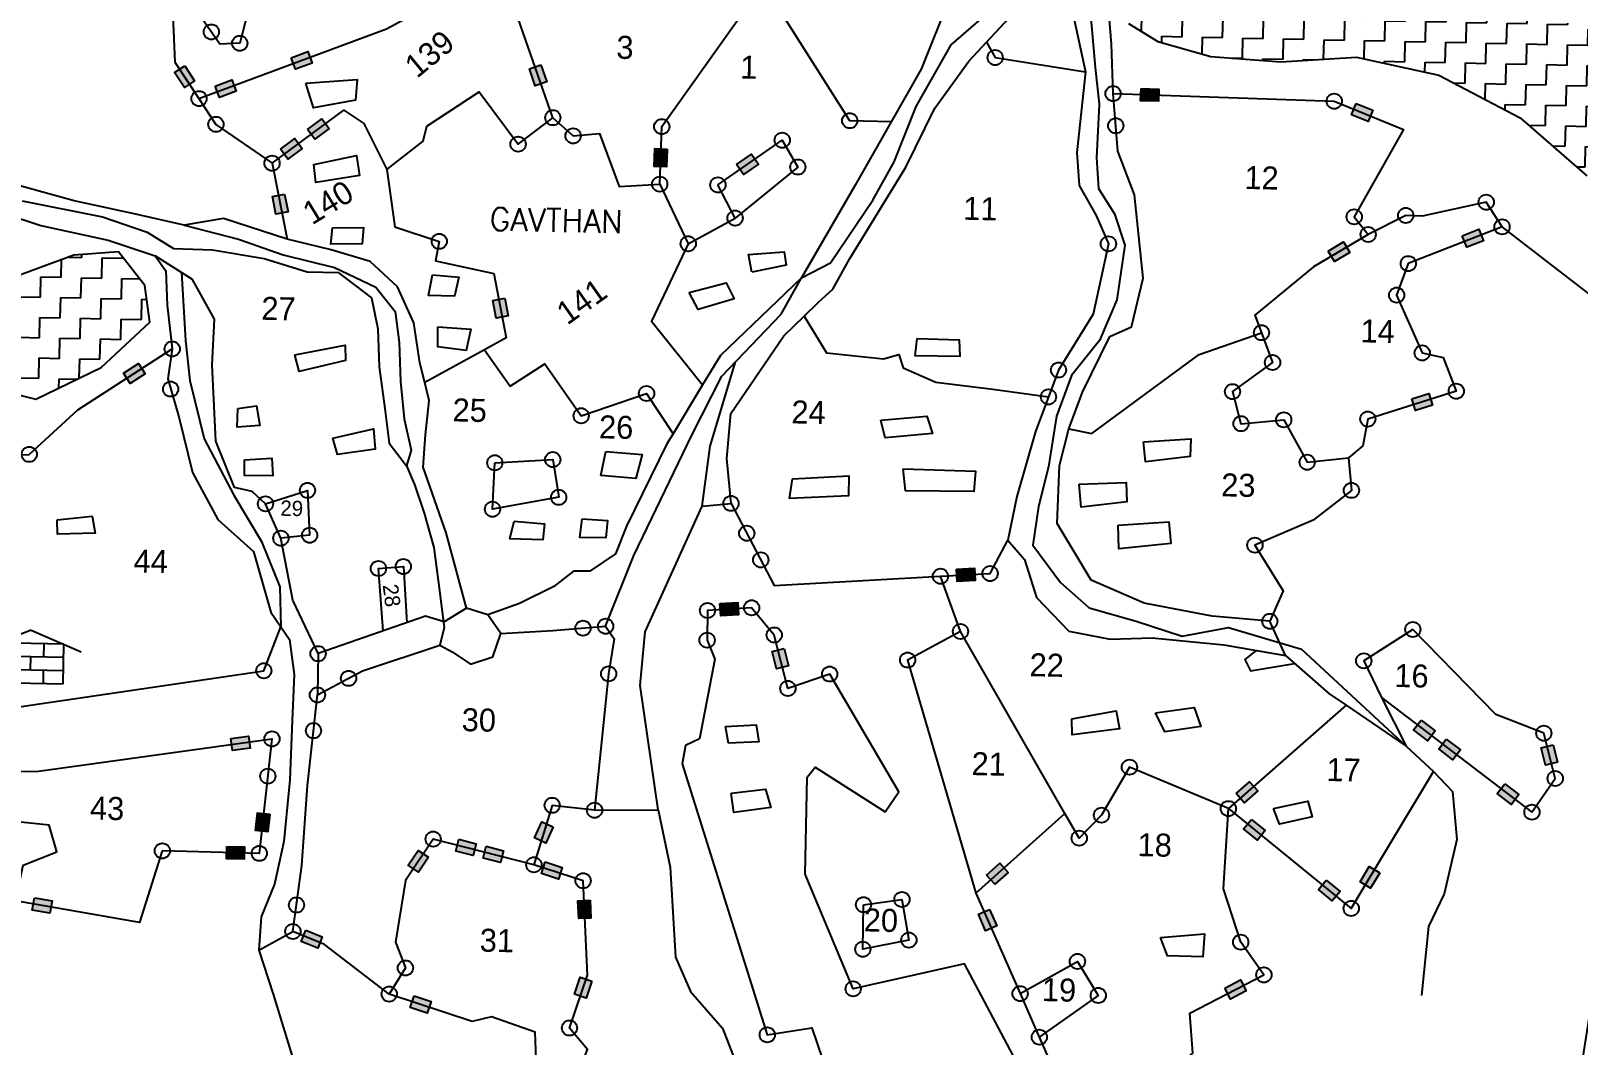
# Model space of a CAD drawing. Header units: metres. Extents: x 314237 to 316634, y 1882553 to 1885939.
# Drawn here: x 315851.6 to 316345.9, y 1884099.8 to 1884423.8 of the extents above; entities that cross this region are included whole.
import ezdxf

# ---------------------------------------------------------------- set-up
doc = ezdxf.new("R2010")
doc.units = ezdxf.units.M
doc.header["$MEASUREMENT"] = 0
for name, color, linetype in [('LINE_WATER', 4, 'Continuous'), ('OFF', 1, 'Continuous'), ('OTHERS', 1, 'Continuous'), ('POLY_HATCH', 12, 'Continuous'), ('POLY_PARCEL', 6, 'Continuous'), ('POLY_WATER', 4, 'Continuous'), ('SYM_BUILDING', 1, 'Continuous'), ('SYM_STONE', 1, 'Continuous'), ('TEXT_MAPIN', 7, 'Continuous'), ('TEXT_PARCEL', 7, 'Continuous')]:
    doc.layers.add(name, color=color, linetype=linetype)
doc.styles.get("Standard").update_dxf_attribs({"font": 'simplex.shx'})
doc.styles.add('TEXT_MAP', font='KRDEV050.TTF')
pattern_1 = [(358.80801, (313974.7904, 1882491.1196), (6.61565, 6.345956), [6.482206, -6.482206]), (88.80801, (313981.271, 1882490.985), (-6.345956, 6.61565), [6.482206, -6.482206])]

# ---------------------------------------------------------------- blocks, each defined once
blk = doc.blocks.new('BUILDING')
for p, q in [((2.25, 2.7), (-2.25, 2.7)), ((-2.25, 2.7), (-2.25, 0)), ((-0.9, 2.7), (-0.9, 1.8)), ((0.9, 1.8), (0.9, 2.7)), ((2.25, 0), (2.25, 2.7)), ((2.25, 1.8), (-2.25, 1.8)), ((0, 0.9), (0, 1.8)), ((-2.25, 0.9), (2.25, 0.9)), ((-2.25, 0), (2.25, 0)), ((-0.9, 0.9), (-0.9, 0)), ((0.9, 0), (0.9, 0.9))]:
    blk.add_line(p, q)
for points in [[(0, 3.61), (-3.45, 2.21)], [(0, 3.61), (3.45, 2.21)]]:
    blk.add_lwpolyline(points)
blk = doc.blocks.new('STONE')
blk.add_circle((0, 0), 0.851)
blk = doc.blocks.new('STONESQUAREFILLED')
blk.add_hatch(color=256).paths.add_polyline_path([(0.7, -0.48), (0.7, 0.48), (-0.7, 0.48), (-0.7, -0.48)])
blk.add_lwpolyline([(-0.7, 0.48), (0.7, 0.48), (0.7, -0.48), (-0.7, -0.48)], close=True)

msp = doc.modelspace()

# ---------------------------------------------------------------- hatches: boundary and pattern name
at = {"layer": 'POLY_HATCH'}
h = msp.add_hatch(dxfattribs=at)
h.set_pattern_fill('ZIGZAG', color=256, scale=2.04164, angle=-1.192, style=0)
h.set_pattern_definition(pattern_1)
h.paths.add_polyline_path([(316272.52, 1884434.57), (316251.06, 1884437.16), (316234.64, 1884440.73), (316217.24, 1884440.19), (316202.54, 1884431.73), (316202.25, 1884426.19), (316211.63, 1884420.44), (316228.56, 1884415.62), (316250.93, 1884413.9), (316275.16, 1884415.36), (316301.4, 1884409.63), (316327.47, 1884396.02), (316348.78, 1884377.5), (316367.54, 1884357.6), (316385.99, 1884339.5), (316394.3, 1884316.59), (316406.42, 1884273.3), (316402.09, 1884251.46), (316394.75, 1884212.27), (316387.67, 1884187.51), (316392.19, 1884172.2), (316402.21, 1884162.5), (316422.45, 1884161.9), (316447.35, 1884160.85), (316471.79, 1884155.15), (316494.62, 1884157.72), (316516.85, 1884166.38), (316541.01, 1884181.81), (316550.98, 1884204.33), (316570.02, 1884240.16), (316567.83, 1884238.7), (316555.58, 1884226.97), (316547.97, 1884214.78), (316535.43, 1884206.62), (316518.62, 1884199.99), (316496.84, 1884195.62), (316473.27, 1884191.63), (316436.72, 1884193.43), (316434.3, 1884205.87), (316437.36, 1884223.52), (316441.57, 1884244.73), (316443.73, 1884271.36), (316440.18, 1884298.81), (316433.41, 1884326.34), (316422.39, 1884357.17), (316396.12, 1884378.3), (316376.37, 1884402.88), (316350.1, 1884424.01), (316322.85, 1884432.27), (316291.5, 1884433.82)])
h = msp.add_hatch(dxfattribs=at)
h.set_pattern_fill('ZIGZAG', color=256, scale=2.04164, angle=-1.192, style=0)
h.set_pattern_definition(pattern_1)
h.paths.add_polyline_path([(315549.89, 1884355.04), (315537.12, 1884353.28), (315530.91, 1884347.96), (315531.75, 1884341.85), (315540.74, 1884336.86), (315550.04, 1884326.51), (315560, 1884316.58), (315575.78, 1884308.46), (315593.58, 1884304.99), (315611.61, 1884312.84), (315629.17, 1884318.56), (315644.43, 1884326.9), (315647.36, 1884338.91), (315658.59, 1884349.25), (315674.03, 1884355.88), (315691.63, 1884363.52), (315709.71, 1884363.25), (315738.22, 1884352.61), (315752.46, 1884334.91), (315762.92, 1884328.39), (315786.4, 1884335.03), (315810.45, 1884324.3), (315830.2, 1884311.82), (315853.09, 1884306.11), (315873.95, 1884316.25), (315889.55, 1884330.77), (315887.98, 1884342.45), (315879.53, 1884353.2), (315865.28, 1884352.11), (315832.83, 1884340.13), (315815.28, 1884350.69), (315795.8, 1884355.48), (315773.46, 1884356.69), (315753.64, 1884365.97), (315734.31, 1884378.23), (315709.67, 1884381.84), (315683.9, 1884382.91), (315660, 1884370.48), (315636.83, 1884352.27), (315622.99, 1884340.49), (315601.9, 1884339.96), (315575.71, 1884345.99), (315562.62, 1884355.1)])

# ---------------------------------------------------------------- linework, layer by layer
at = {"layer": 'LINE_WATER'}
for points in [[(316097.8, 1884344.9), (316107.02, 1884349.72), (316120.54, 1884369.67), (316127.44, 1884381.93), (316134.45, 1884399.63), (316145.58, 1884419.29), (316164.83, 1884436.05), (316186.76, 1884450.73), (316202.2, 1884464.85), (316210.25, 1884483.55), (316223.83, 1884506.22), (316243.63, 1884530.09)], [(316186.76, 1884450.73), (316189.95, 1884431.5), (316191.59, 1884412.09), (316192.88, 1884400.34), (316192.01, 1884383.19), (316192.66, 1884373.49), (316197.77, 1884365.39), (316201.14, 1884355.29), (316198.56, 1884337.84), (316193.01, 1884324.87), (316184.1, 1884313.67), (316179.23, 1884300.68), (316176.68, 1884284.58), (316173.52, 1884271.9), (316171.73, 1884259.53), (316180.51, 1884247.62), (316189.7, 1884239.44), (316204.77, 1884235.22), (316219.4, 1884230.39)], [(315848.73, 1884369.47), (315874.39, 1884364.35), (315888.72, 1884359.46), (315897.06, 1884354.27), (315909.56, 1884353.9), (315926.07, 1884351.11), (315939.78, 1884346.87), (315949.71, 1884346.56), (315960.34, 1884338.54), (315962.38, 1884328.58), (315962.88, 1884316.5), (315964.63, 1884303.12), (315966.01, 1884292.1), (315971.52, 1884284.84), (315974.07, 1884278.91), (315977.2, 1884269.77), (315980.28, 1884258.72), (315982.04, 1884245.76), (315983.6, 1884233.24), (315982.18, 1884227.52)], [(315900.57, 1884361.73), (315917.84, 1884357.25), (315932.14, 1884352.3), (315948.6, 1884348.17), (315961.72, 1884341.96), (315967.93, 1884334.18), (315969.23, 1884324.22), (315969.62, 1884311.84), (315970.87, 1884299.87), (315973.03, 1884289.88), (315971.52, 1884284.84)], [(315943.32, 1884224.85), (315935.22, 1884241.89), (315931.44, 1884261.72), (315926.5, 1884272.72), (315922.23, 1884276.67), (315916.58, 1884277.97), (315910.69, 1884292.71), (315909.48, 1884317.1), (315910.18, 1884331.71), (315903.19, 1884344.36), (315891.22, 1884351.9)], [(315899.63, 1884346.6), (315900.94, 1884324.92), (315902.38, 1884312.11), (315906.88, 1884293.45), (315916.4, 1884275.47), (315925.19, 1884260.67), (315931.09, 1884246.19), (315931.39, 1884233.41)], [(316035.2, 1884233.6), (316044.25, 1884256.25), (316062.76, 1884294.62), (316072.34, 1884313.46), (316091.31, 1884333.29), (316097.8, 1884344.9)], [(316066, 1884272.02), (316068.6, 1884291.13), (316076.74, 1884318.05)], [(315990.79, 1884239.41), (315983.62, 1884235.01), (315977.67, 1884236.84), (315943.32, 1884224.85), (315943.11, 1884211.66)], [(316001.74, 1884231.28), (315997.51, 1884237.23)], [(316219.4, 1884230.39), (316234.22, 1884233.24), (316257.56, 1884226.26), (316290.95, 1884195.29)], [(316290.95, 1884195.29), (316299.76, 1884187.18), (316305.85, 1884180.84), (316307.18, 1884165.46), (316303.16, 1884148.18), (316298.18, 1884137.68), (316295.89, 1884115.6)], [(316051.95, 1884174.93), (316055.81, 1884156.64), (316057.51, 1884127.94), (316062.3, 1884116.95), (316072.54, 1884105.18), (316084.14, 1884075.3), (316093.56, 1884055.92), (316112.97, 1884044.18), (316130.33, 1884018.54), (316164.93, 1884002.34), (316178.19, 1883994.55), (316200.63, 1883960.51), (316212.37, 1883952.97), (316233.11, 1883921.59)], [(315924.34, 1884130.13), (315929.01, 1884116.1), (315938.95, 1884083.4), (315929.89, 1884058.47), (315927.56, 1884035.48), (315933.13, 1884003.57), (315934.31, 1883982.35), (315931.55, 1883966.39), (315915.52, 1883928.01)]]:
    msp.add_lwpolyline(points, dxfattribs=at)
at = {"layer": 'OFF'}
for points in [[(316066, 1884272.02), (316075.26, 1884272.86)], [(316252.4, 1884224.22), (316247.43, 1884235.19)], [(316031.66, 1884174.84), (316051.95, 1884174.93)], [(315924.34, 1884130.13), (315935.27, 1884136.09)]]:
    msp.add_lwpolyline(points, dxfattribs=at)
at = {"layer": 'OTHERS'}
for points in [[(315939.45, 1884407.11), (315955.76, 1884408.25), (315955.22, 1884401.66), (315941.85, 1884399.25)], [(315941.94, 1884381.14), (315955.59, 1884383.94), (315956.53, 1884377.61), (315942.56, 1884375.41)], [(315947.95, 1884360.87), (315957.78, 1884360.95), (315957.43, 1884355.78), (315947.35, 1884355.63)], [(316081.9, 1884346.67), (316080.86, 1884352.31), (316092.29, 1884353.23), (316092.85, 1884348.96)], [(315979.86, 1884345.84), (315988.26, 1884345.11), (315986.94, 1884339.04), (315978.6, 1884339.28)], [(316061.9, 1884340.23), (316073.67, 1884343.3), (316076.3, 1884338.2), (316064.75, 1884334.76)], [(315981.62, 1884329.27), (315992.13, 1884328.49), (315990.66, 1884321.72), (315981.62, 1884322.82)], [(316134.7, 1884325.57), (316148.2, 1884325.15), (316148.37, 1884319.8), (316134.09, 1884320.03)], [(315935.93, 1884320.26), (315952, 1884323.43), (315952.04, 1884318.52), (315937.29, 1884314.97)], [(315917.68, 1884303.19), (315923.59, 1884304.05), (315924.72, 1884297.72), (315917.48, 1884297.24)], [(316123.09, 1884299.39), (316137.85, 1884300.67), (316139.61, 1884295.15), (316124.49, 1884293.81)], [(315948.01, 1884293.66), (315961.06, 1884296.72), (315961.54, 1884290.17), (315949.57, 1884288.5)], [(316207.11, 1884292.5), (316222.18, 1884293.45), (316221.93, 1884287.84), (316207.75, 1884286.1)], [(315919.85, 1884286.78), (315928.57, 1884287.3), (315928.87, 1884281.68), (315919.82, 1884281.8)], [(316035.25, 1884289.38), (316046.83, 1884288.45), (316044.83, 1884280.81), (316033.66, 1884281.79)], [(316094.89, 1884280.69), (316112.96, 1884281.61), (316112.83, 1884275.27), (316093.96, 1884274.44)], [(316130.32, 1884283.92), (316153.42, 1884283.15), (316152.85, 1884276.67), (316130.97, 1884276.91)], [(316186.49, 1884279.03), (316201.56, 1884279.56), (316201.71, 1884273.37), (316187.11, 1884271.64)], [(315859.89, 1884267.56), (315871.13, 1884268.74), (315872.08, 1884263.39), (315860.07, 1884263.02)], [(316005.96, 1884267.22), (316015.7, 1884266.33), (316015.13, 1884261.18), (316004.63, 1884261.57)], [(316027.74, 1884267.97), (316035.76, 1884267.34), (316035.3, 1884261.85), (316026.98, 1884261.96)], [(316199, 1884265.86), (316215.2, 1884266.92), (316215.76, 1884260.03), (316199.19, 1884258.34)], [(316184.15, 1884204.08), (316198.34, 1884206.59), (316199.35, 1884200.85), (316184.32, 1884198.87)], [(316210.89, 1884205.94), (316223.27, 1884207.7), (316225.39, 1884201.6), (316213.85, 1884199.88)], [(316073.54, 1884201.58), (316083.26, 1884202.16), (316084.15, 1884196.68), (316074.49, 1884196.27)], [(316075.27, 1884180.3), (316086.23, 1884181.52), (316088, 1884175.69), (316076.2, 1884174.1)], [(316248.63, 1884175.37), (316259.56, 1884177.78), (316260.99, 1884172.7), (316250.56, 1884170.34)], [(316212.55, 1884134.21), (316226.61, 1884135.3), (316226.06, 1884128.01), (316214.7, 1884128.34)]]:
    msp.add_lwpolyline(points, close=True, dxfattribs=at)
msp.add_lwpolyline([(316243.02, 1884225.88), (316239.48, 1884223.02), (316241.27, 1884219.37), (316255.33, 1884221.68)], dxfattribs=at)
at = {"layer": 'POLY_HATCH'}
for points in [[(316202.25, 1884426.19), (316211.63, 1884420.44), (316228.56, 1884415.62), (316250.93, 1884413.9), (316275.16, 1884415.36), (316301.4, 1884409.63), (316327.47, 1884396.02), (316348.78, 1884377.5)], [(315830.2, 1884311.82), (315853.09, 1884306.11), (315873.95, 1884316.25), (315889.55, 1884330.77), (315887.98, 1884342.45), (315879.53, 1884353.2), (315865.28, 1884352.11), (315848.57, 1884345.94)]]:
    msp.add_lwpolyline(points, dxfattribs=at)
at = {"layer": 'POLY_PARCEL'}
for points in [[(315905.26, 1884402.15), (315965.19, 1884424.46), (315983.55, 1884434.44), (316003.21, 1884439.47)], [(316018.32, 1884396.07), (316003.21, 1884439.47)], [(316052.48, 1884374.82), (316053.14, 1884393.21), (316085.52, 1884438.84)], [(316126.47, 1884394.78), (316113.21, 1884395.1), (316085.52, 1884438.84)], [(315893.6, 1884435.24), (315896.91, 1884428.61), (315897.57, 1884413.81), (315905.26, 1884402.15)], [(315914.42, 1884436.63), (315920.88, 1884429.75), (315918.28, 1884419.83), (315911.95, 1884419.54), (315904.03, 1884430.8), (315914.42, 1884436.63)], [(316156.91, 1884420.16), (316159.68, 1884415.27), (316188.56, 1884410.74)], [(315965.3, 1884379.56), (315976.86, 1884388.61), (315978.07, 1884393.4), (315994.78, 1884404.33), (316007.22, 1884387.61), (316018.32, 1884396.07)], [(316197.35, 1884403.75), (316268.02, 1884401.32), (316290.15, 1884392.29), (316274.42, 1884364.4), (316278.85, 1884358.76)], [(315905.26, 1884402.15), (315910.67, 1884393.94), (315928.6, 1884381.52)], [(315928.6, 1884381.52), (315951.53, 1884398.48), (315957.88, 1884394.18), (315965.3, 1884379.56)], [(316018.32, 1884396.07), (316024.79, 1884390.25), (316033.19, 1884391.05), (316039.54, 1884374.04), (316052.48, 1884374.82)], [(316071.08, 1884374.59), (316091.63, 1884388.87), (316096.61, 1884380.31), (316076.57, 1884364)], [(315928.6, 1884381.52), (315933.46, 1884357.25)], [(315965.3, 1884379.56), (315967.81, 1884361.2), (315982.04, 1884356.56), (315980.78, 1884350.32), (315999.52, 1884346.24), (316003.44, 1884325.75), (315996.44, 1884321.91)], [(316052.48, 1884374.82), (316061.6, 1884355.8)], [(316076.57, 1884364), (316071.08, 1884374.59)], [(316321.64, 1884361.21), (316316.58, 1884369.06), (316296.08, 1884364.59), (316290.87, 1884364.85), (316278.85, 1884358.76)], [(316061.6, 1884355.8), (316076.57, 1884364)], [(316321.64, 1884361.21), (316291.68, 1884349.44), (316287.96, 1884339.39), (316296.15, 1884320.92), (316302.82, 1884319.41), (316307.02, 1884308.68), (316278.74, 1884299.79), (316277.2, 1884291.19), (316272.62, 1884287.43)], [(316339.18, 1884043.04), (316357.45, 1884158.79), (316379.57, 1884203.18), (316371.11, 1884323.13), (316321.64, 1884361.21)], [(316061.6, 1884355.8), (316049.85, 1884331.1), (316066.19, 1884310.68)], [(316278.85, 1884358.76), (316261.42, 1884348.41), (316242.67, 1884333), (316244.77, 1884327.38)], [(316098.63, 1884332.7), (316105.79, 1884320.97), (316123.96, 1884319.04), (316128.89, 1884320.41), (316130.28, 1884316.11), (316140.7, 1884311.62), (316158.94, 1884309.3), (316176.71, 1884306.88)], [(316183.18, 1884296.69), (316190.53, 1884295.19), (316224.87, 1884320.41), (316244.77, 1884327.38)], [(316244.77, 1884327.38), (316248.31, 1884317.87), (316235.5, 1884308.56), (316238.22, 1884298.32), (316251.87, 1884299.55), (316259.36, 1884285.99), (316272.62, 1884287.43)], [(315837.82, 1884288.18), (315851.01, 1884288.52), (315866.57, 1884302.7), (315896.72, 1884322.18)], [(315996.44, 1884321.91), (315977.4, 1884311.46)], [(315996.44, 1884321.91), (316004.73, 1884310.3), (316015.82, 1884317.46), (316027.38, 1884300.84), (316048.29, 1884307.95), (316056.73, 1884295.07)], [(316272.62, 1884287.43), (316273.51, 1884277.02), (316261.3, 1884267.5), (316242.66, 1884259.52), (316251.74, 1884244.92), (316247.43, 1884235.19)], [(315926.5, 1884272.72), (315939.93, 1884277.01), (315940.62, 1884262.68), (315931.44, 1884261.72)], [(316075.26, 1884272.86), (316089.07, 1884246.63), (316142.17, 1884249.57)], [(316142.17, 1884249.57), (316158.05, 1884250.44), (316163.69, 1884261.06)], [(315964.16, 1884232.13), (315962.58, 1884252.05), (315970.56, 1884252.67), (315971.62, 1884234.73)], [(316148.6, 1884231.94), (316142.17, 1884249.57)], [(316179.86, 1884073.66), (316170.86, 1884086.27), (316149.87, 1884125.78), (316114.29, 1884117.78), (316098.98, 1884154.38), (316099.63, 1884185.39), (316102.18, 1884188.61), (316124.49, 1884174.33), (316128.91, 1884180.7), (316106.79, 1884218.34), (316093.45, 1884213.75), (316089.08, 1884230.81), (316081.86, 1884239.52), (316067.75, 1884238.65), (316067.62, 1884229.16), (316070.04, 1884223.09), (316065.15, 1884197.66), (316060.68, 1884195.51), (316059.61, 1884189.66), (316086.86, 1884103.09), (316101.07, 1884105.33), (316113.06, 1884070.34), (316123.89, 1884070.92), (316140.35, 1884041.5)], [(315833.19, 1884205.71), (315925.97, 1884219.4), (315931.39, 1884233.41)], [(316148.6, 1884231.94), (316131.7, 1884222.81), (316153.45, 1884148.38)], [(316148.62, 1884231.88), (316148.6, 1884231.94)], [(316181.97, 1884173.83), (316148.62, 1884231.88)], [(316331.2, 1884174.21), (316338.63, 1884184.97), (316334.98, 1884199.43), (316319.64, 1884205.44), (316293.12, 1884232.57), (316277.44, 1884222.57), (316283.09, 1884210.8)], [(316283.09, 1884210.8), (316331.2, 1884174.21)], [(316271.79, 1884208.4), (316234.19, 1884175.35)], [(316234.19, 1884175.35), (316202.56, 1884188.59), (316193.66, 1884173.25), (316186.53, 1884165.9), (316181.97, 1884173.83)], [(316234.19, 1884175.35), (316273.46, 1884143.47), (316299.76, 1884187.18)], [(316031.66, 1884174.84), (316018.12, 1884176.4), (316012.27, 1884157.41)], [(316153.45, 1884148.38), (316181.97, 1884173.83)], [(316201.64, 1884079.92), (316222.78, 1884097.28), (316221.84, 1884110.02), (316245.55, 1884122.24), (316238.13, 1884132.7), (316232.58, 1884149.68), (316234.19, 1884175.35)], [(316012.27, 1884157.41), (315980.08, 1884165.61), (315971.22, 1884152.36), (315968.03, 1884132.74), (315971.22, 1884124.45), (315966.06, 1884116.11)], [(316019.42, 1884072.71), (316029.41, 1884098.4), (316023.66, 1884105.27), (316029.39, 1884122.12), (316027.99, 1884152.33), (316012.27, 1884157.41)], [(316153.45, 1884148.38), (316167.64, 1884116.25)], [(315966.06, 1884116.11), (315945.39, 1884131.94), (315935.27, 1884136.09)], [(316167.64, 1884116.25), (316185.96, 1884126.54), (316192.62, 1884115.68), (316173.78, 1884102.35)], [(316019.42, 1884072.71), (316013.6, 1884078.04), (316012.64, 1884103.89), (315998.75, 1884108.89), (315992.51, 1884107.37), (315966.06, 1884116.11)], [(316167.64, 1884116.25), (316173.78, 1884102.35)], [(316173.78, 1884102.35), (316184.05, 1884079.08), (316201.64, 1884079.92)]]:
    msp.add_lwpolyline(points, dxfattribs=at)
for points in [[(315999.79, 1884285.83), (316018.3, 1884286.84), (316020.2, 1884274.79), (315999.04, 1884270.99)], [(315893.54, 1884161.83), (315886.23, 1884138.99), (315846.65, 1884145.88), (315849.04, 1884157.33), (315859.88, 1884161.52), (315857.4, 1884170.04), (315820.91, 1884173.95), (315818.45, 1884171.1), (315799.08, 1884164.43), (315787.82, 1884164.79), (315785.34, 1884173.05), (315795.11, 1884186.62), (315853.96, 1884187.29), (315928.58, 1884197.61), (315924.53, 1884161.06)], [(316117.6, 1884144.66), (316129.89, 1884146.33), (316132.1, 1884133.36), (316117.37, 1884130.44)]]:
    msp.add_lwpolyline(points, close=True, dxfattribs=at)
at = {"layer": 'POLY_WATER'}
for points in [[(316197.35, 1884403.75), (316196.83, 1884419.52), (316195.14, 1884440.86), (316194.81, 1884450.98), (316204.78, 1884463.45), (316215.93, 1884481.43), (316228.41, 1884501.73), (316236.56, 1884503.74), (316289.42, 1884494.16), (316362.53, 1884479.78), (316427.03, 1884447.84), (316443.4, 1884430.01), (316454.15, 1884383.11), (316525.8, 1884311.16), (316589.01, 1884248.01), (316614.87, 1884208.87)], [(315933.46, 1884357.25), (315913.08, 1884363.83), (315900.57, 1884361.73), (315884.58, 1884365.4), (315865.35, 1884369.46), (315844.19, 1884375.36), (315826.4, 1884386.06), (315810.28, 1884398.69), (315801.1, 1884416.05), (315792.27, 1884434.06), (315787.03, 1884452.8), (315780.8, 1884470.76)], [(316156.91, 1884420.16), (316164.19, 1884428), (316181.38, 1884438.25), (316184.47, 1884429.36), (316188.56, 1884410.74)], [(316145.05, 1884434.28), (316135.99, 1884411.54), (316126.47, 1884394.78)], [(316098.63, 1884332.7), (316103.21, 1884337.17), (316107.77, 1884341.33), (316113.23, 1884351.04), (316131.12, 1884380.21), (316140.35, 1884399.15), (316151.29, 1884414.09), (316156.91, 1884420.16)], [(316188.56, 1884410.74), (316185.73, 1884384.92), (316186.51, 1884374.4), (316191.97, 1884364.86), (316195.85, 1884355.76), (316191.01, 1884333.26), (316179.92, 1884315.45), (316176.71, 1884306.88)], [(316183.18, 1884296.69), (316187.58, 1884308.42), (316196.27, 1884326.13), (316203.27, 1884329.29), (316207.01, 1884344.76), (316204.15, 1884371.44), (316198.89, 1884385.4), (316197.35, 1884403.75)], [(316126.47, 1884394.78), (316114.96, 1884374.54), (316097.8, 1884344.9), (316071.9, 1884320.09), (316066.19, 1884310.68)], [(315793.09, 1884385.38), (315807.06, 1884376.97), (315829.23, 1884367.25), (315843.15, 1884365.46), (315854.73, 1884361.65), (315876.21, 1884356.94), (315891.22, 1884351.9), (315894.7, 1884347.11), (315895.05, 1884336.16), (315896.72, 1884322.18)], [(315977.4, 1884311.46), (315975.87, 1884317.76), (315973.94, 1884330.58), (315968.71, 1884342), (315959.99, 1884350.08), (315947.44, 1884353.84), (315933.46, 1884357.25)], [(316075.26, 1884272.86), (316073.97, 1884287.21), (316075.16, 1884301.56), (316092.16, 1884326.39), (316098.63, 1884332.7)], [(315896.72, 1884322.18), (315895.25, 1884312.65), (315898.8, 1884300.48), (315903.17, 1884282.76), (315911.28, 1884267.73), (315922.72, 1884257.47), (315928.2, 1884238.12), (315931.39, 1884233.41)], [(316056.73, 1884295.07), (316054.78, 1884291.85), (316041.89, 1884265.61), (316038.32, 1884256.73), (316030.17, 1884251.2), (316024.93, 1884251.19), (316018.66, 1884246.32), (316007.72, 1884240.86), (315997.51, 1884237.23), (315990.79, 1884239.41), (315984.28, 1884263.47), (315976.89, 1884284.46), (315977.67, 1884294.78), (315978.8, 1884305.74), (315977.4, 1884311.46)], [(316066.19, 1884310.68), (316056.73, 1884295.07)], [(316176.71, 1884306.88), (316172.56, 1884295.77), (316166.56, 1884275.08), (316163.69, 1884261.06)], [(316247.43, 1884235.19), (316228.98, 1884236.82), (316207.28, 1884240.93), (316190.33, 1884248.34), (316179.46, 1884266.47), (316180.23, 1884284.94), (316183.18, 1884296.69)], [(316051.95, 1884174.93), (316046.2, 1884214.7), (316047.81, 1884231.81), (316066, 1884272.02)], [(316163.69, 1884261.06), (316169.02, 1884254.9), (316172.85, 1884242.82), (316183.25, 1884232), (316196.4, 1884229.45), (316209.86, 1884229.89), (316232.71, 1884227.7), (316252.4, 1884224.22)], [(315931.39, 1884233.41), (315934.14, 1884229.35), (315935.63, 1884218.15), (315934.98, 1884203.53), (315934.24, 1884184.53), (315932.33, 1884164.87), (315929.39, 1884151.23), (315925.14, 1884140.83), (315924.34, 1884130.13)], [(315935.27, 1884136.09), (315938.15, 1884157.22), (315939.95, 1884182.77), (315943.11, 1884211.66), (315957.53, 1884219.35), (315982.18, 1884227.52), (315986.2, 1884225.47), (315992.03, 1884221.53), (315999.15, 1884223.81), (316001.74, 1884231.28), (316018.35, 1884232.21), (316035.2, 1884233.6), (316037.9, 1884229.61), (316036.16, 1884218.41), (316031.66, 1884174.84)], [(316252.4, 1884224.22), (316266.34, 1884212.13), (316271.79, 1884208.4)], [(316283.09, 1884210.8), (316290.95, 1884195.29)], [(316271.79, 1884208.4), (316290.95, 1884195.29)]]:
    msp.add_lwpolyline(points, dxfattribs=at)

# ---------------------------------------------------------------- block references
at = {"layer": 'SYM_BUILDING', "xscale": 4.66665483051927, "yscale": 4.66665483051927, "zscale": 4.66665483051927, "rotation": 358.8080119236983}
msp.add_blockref('BUILDING', (315851.33, 1884215.47), dxfattribs=at)
at = {"layer": 'SYM_STONE'}
for name, p, xscale, yscale, zscale, rotation in [('STONE', (315909.2, 1884423.45), 2.858295587596969, 2.858295587596969, 2.858295587596969, 358.8080119236983), ('STONE', (315918.28, 1884419.83), 2.858295587596969, 2.858295587596969, 2.858295587596969, 358.8080119236983), ('STONESQUAREFILLED', (315938.05, 1884414.36), 4.083279410852812, 4.083279410852812, 4.083279410852812, 20.4217157830618), ('STONE', (316159.68, 1884415.27), 2.858295587596969, 2.858295587596969, 2.858295587596969, 358.8080119236983), ('STONESQUAREFILLED', (315900.64, 1884409.16), 4.083279410852813, 4.083279410852813, 4.083279410852813, 303.4002190843608), ('STONESQUAREFILLED', (316013.62, 1884409.59), 4.083279410852812, 4.083279410852812, 4.083279410852812, 289.1918020700126), ('STONE', (315905.26, 1884402.15), 2.858295587596969, 2.858295587596969, 2.858295587596969, 358.8080119236983), ('STONESQUAREFILLED', (315913.81, 1884405.33), 4.083279410852812, 4.083279410852812, 4.083279410852812, 20.42171578306104), ('STONE', (316197.35, 1884403.75), 2.858295587596969, 2.858295587596969, 2.858295587596969, 358.8080119236983), ('STONESQUAREFILLED', (316209.08, 1884403.35), 4.083279410852812, 4.083279410852812, 4.083279410852812, 358.0317083059762), ('STONE', (316268.02, 1884401.32), 2.858295587596969, 2.858295587596969, 2.858295587596969, 358.8080119236983), ('STONE', (316018.32, 1884396.07), 2.858295587596969, 2.858295587596969, 2.858295587596969, 358.8080119236983), ('STONESQUAREFILLED', (316276.91, 1884397.7), 4.083279410852812, 4.083279410852812, 4.083279410852812, 337.8018963541), ('STONE', (315910.67, 1884393.94), 2.858295587596969, 2.858295587596969, 2.858295587596969, 358.8080119236983), ('STONESQUAREFILLED', (315943.36, 1884392.44), 4.083279410852813, 4.083279410852813, 4.083279410852813, 36.49157946244672), ('STONE', (316053.14, 1884393.21), 2.858295587596969, 2.858295587596969, 2.858295587596969, 358.8080119236983), ('STONE', (316113.21, 1884395.1), 2.858295587596969, 2.858295587596969, 2.858295587596969, 358.8080119236983), ('STONE', (316198.21, 1884393.51), 2.858295587596969, 2.858295587596969, 2.858295587596969, 358.8080119236983), ('STONESQUAREFILLED', (315934.79, 1884386.1), 4.083279410852813, 4.083279410852813, 4.083279410852813, 36.49157946244691), ('STONE', (316007.22, 1884387.61), 2.858295587596969, 2.858295587596969, 2.858295587596969, 358.8080119236983), ('STONE', (316024.79, 1884390.25), 2.858295587596969, 2.858295587596969, 2.858295587596969, 358.8080119236983), ('STONE', (316091.63, 1884388.87), 2.858295587596969, 2.858295587596969, 2.858295587596969, 358.8080119236983), ('STONE', (315928.6, 1884381.52), 2.858295587596969, 2.858295587596969, 2.858295587596969, 358.8080119236983), ('STONESQUAREFILLED', (316052.78, 1884383.27), 4.083279410852813, 4.083279410852813, 4.083279410852813, 267.9385603016973), ('STONESQUAREFILLED', (316080.53, 1884381.16), 4.083279410852812, 4.083279410852812, 4.083279410852812, 34.79079148835009), ('STONE', (316096.61, 1884380.31), 2.858295587596969, 2.858295587596969, 2.858295587596969, 358.8080119236983), ('STONE', (316052.48, 1884374.82), 2.858295587596969, 2.858295587596969, 2.858295587596969, 358.8080119236983), ('STONE', (316071.08, 1884374.59), 2.858295587596969, 2.858295587596969, 2.858295587596969, 358.8080119236983), ('STONESQUAREFILLED', (315931.22, 1884368.45), 4.083279410852812, 4.083279410852812, 4.083279410852812, 281.3282673299188), ('STONE', (316316.58, 1884369.06), 2.858295587596969, 2.858295587596969, 2.858295587596969, 358.8080119236983), ('STONE', (316076.57, 1884364), 2.858295587596969, 2.858295587596969, 2.858295587596969, 358.8080119236983), ('STONE', (316274.42, 1884364.4), 2.858295587596969, 2.858295587596969, 2.858295587596969, 358.8080119236983), ('STONE', (316290.87, 1884364.85), 2.858295587596969, 2.858295587596969, 2.858295587596969, 358.8080119236983), ('STONE', (315982.04, 1884356.56), 2.858295587596969, 2.858295587596969, 2.858295587596969, 358.8080119236983), ('STONE', (316278.85, 1884358.76), 2.858295587596969, 2.858295587596969, 2.858295587596969, 358.8080119236983), ('STONESQUAREFILLED', (316312.29, 1884357.54), 4.083279410852812, 4.083279410852812, 4.083279410852812, 21.44671540190043), ('STONE', (316321.64, 1884361.21), 2.858295587596969, 2.858295587596969, 2.858295587596969, 358.8080119236983), ('STONE', (316061.6, 1884355.8), 2.858295587596969, 2.858295587596969, 2.858295587596969, 358.8080119236983), ('STONE', (316195.85, 1884355.76), 2.858295587596969, 2.858295587596969, 2.858295587596969, 358.8080119236983), ('STONESQUAREFILLED', (316269.55, 1884353.24), 4.083279410852813, 4.083279410852813, 4.083279410852813, 30.70685875281159), ('STONE', (316291.68, 1884349.44), 2.858295587596969, 2.858295587596969, 2.858295587596969, 358.8080119236983), ('STONE', (316287.96, 1884339.39), 2.858295587596969, 2.858295587596969, 2.858295587596969, 358.8080119236983), ('STONESQUAREFILLED', (316001.63, 1884335.24), 4.083279410852813, 4.083279410852813, 4.083279410852813, 280.8293825644548), ('STONE', (316244.77, 1884327.38), 2.858295587596969, 2.858295587596969, 2.858295587596969, 358.8080119236983), ('STONE', (315896.72, 1884322.18), 2.858295587596969, 2.858295587596969, 2.858295587596969, 358.8080119236983), ('STONE', (316248.31, 1884317.87), 2.858295587596969, 2.858295587596969, 2.858295587596969, 358.8080119236983), ('STONE', (316296.15, 1884320.92), 2.858295587596969, 2.858295587596969, 2.858295587596969, 358.8080119236983), ('STONESQUAREFILLED', (315884.62, 1884314.36), 4.083279410852813, 4.083279410852813, 4.083279410852813, 32.87180523709707), ('STONE', (316179.92, 1884315.45), 2.858295587596969, 2.858295587596969, 2.858295587596969, 358.8080119236983), ('STONE', (315896.2, 1884309.38), 2.858295587596969, 2.858295587596969, 2.858295587596969, 358.8080119236983), ('STONE', (316048.29, 1884307.95), 2.858295587596969, 2.858295587596969, 2.858295587596969, 358.8080119236983), ('STONE', (316235.5, 1884308.56), 2.858295587596969, 2.858295587596969, 2.858295587596969, 358.8080119236983), ('STONE', (316307.02, 1884308.68), 2.858295587596969, 2.858295587596969, 2.858295587596969, 358.8080119236983), ('STONE', (316176.71, 1884306.88), 2.858295587596969, 2.858295587596969, 2.858295587596969, 358.8080119236983), ('STONESQUAREFILLED', (316296.15, 1884305.26), 4.083279410852813, 4.083279410852813, 4.083279410852813, 17.45294680228267), ('STONE', (316027.38, 1884300.84), 2.858295587596969, 2.858295587596969, 2.858295587596969, 358.8080119236983), ('STONE', (316238.22, 1884298.32), 2.858295587596969, 2.858295587596969, 2.858295587596969, 358.8080119236983), ('STONE', (316251.87, 1884299.55), 2.858295587596969, 2.858295587596969, 2.858295587596969, 358.8080119236983), ('STONE', (316278.74, 1884299.79), 2.858295587596969, 2.858295587596969, 2.858295587596969, 358.8080119236983), ('STONE', (315851.01, 1884288.52), 2.858295587596969, 2.858295587596969, 2.858295587596969, 358.8080119236983), ('STONE', (315999.79, 1884285.83), 2.858295587596969, 2.858295587596969, 2.858295587596969, 358.8080119236983), ('STONE', (316018.3, 1884286.84), 2.858295587596969, 2.858295587596969, 2.858295587596969, 358.8080119236983), ('STONE', (316259.36, 1884285.99), 2.858295587596969, 2.858295587596969, 2.858295587596969, 358.8080119236983), ('STONE', (315926.5, 1884272.72), 2.858295587596969, 2.858295587596969, 2.858295587596969, 358.8080119236983), ('STONE', (315939.93, 1884277.01), 2.858295587596969, 2.858295587596969, 2.858295587596969, 358.8080119236983), ('STONE', (316020.2, 1884274.79), 2.858295587596969, 2.858295587596969, 2.858295587596969, 358.8080119236983), ('STONE', (316075.26, 1884272.86), 2.858295587596969, 2.858295587596969, 2.858295587596969, 358.8080119236983), ('STONE', (316273.51, 1884277.02), 2.858295587596969, 2.858295587596969, 2.858295587596969, 358.8080119236983), ('STONE', (315999.04, 1884270.99), 2.858295587596969, 2.858295587596969, 2.858295587596969, 358.8080119236983), ('STONE', (315940.62, 1884262.68), 2.858295587596969, 2.858295587596969, 2.858295587596969, 358.8080119236983), ('STONE', (316080.29, 1884263.31), 2.858295587596969, 2.858295587596969, 2.858295587596969, 358.8080119236983), ('STONE', (315931.44, 1884261.72), 2.858295587596969, 2.858295587596969, 2.858295587596969, 358.8080119236983), ('STONE', (316242.66, 1884259.52), 2.858295587596969, 2.858295587596969, 2.858295587596969, 358.8080119236983), ('STONE', (315970.56, 1884252.67), 2.858295587596969, 2.858295587596969, 2.858295587596969, 358.8080119236983), ('STONE', (316084.76, 1884254.81), 2.858295587596969, 2.858295587596969, 2.858295587596969, 358.8080119236983), ('STONE', (315962.58, 1884252.05), 2.858295587596969, 2.858295587596969, 2.858295587596969, 358.8080119236983), ('STONE', (316142.17, 1884249.57), 2.858295587596969, 2.858295587596969, 2.858295587596969, 358.8080119236983), ('STONESQUAREFILLED', (316150.27, 1884250.01), 4.083279410852812, 4.083279410852812, 4.083279410852812, 3.168104797543209), ('STONE', (316158.05, 1884250.44), 2.858295587596969, 2.858295587596969, 2.858295587596969, 358.8080119236983), ('STONE', (316067.75, 1884238.65), 2.858295587596969, 2.858295587596969, 2.858295587596969, 358.8080119236983), ('STONESQUAREFILLED', (316074.71, 1884239.08), 4.083279410852812, 4.083279410852812, 4.083279410852812, 3.515093733394886), ('STONE', (316081.86, 1884239.52), 2.858295587596969, 2.858295587596969, 2.858295587596969, 358.8080119236983), ('STONE', (316027.96, 1884233), 2.858295587596969, 2.858295587596969, 2.858295587596969, 358.8080119236983), ('STONE', (316035.2, 1884233.6), 2.858295587596969, 2.858295587596969, 2.858295587596969, 358.8080119236983), ('STONE', (316247.43, 1884235.19), 2.858295587596969, 2.858295587596969, 2.858295587596969, 358.8080119236983), ('STONE', (316067.62, 1884229.16), 2.858295587596969, 2.858295587596969, 2.858295587596969, 358.8080119236983), ('STONE', (316089.08, 1884230.81), 2.858295587596969, 2.858295587596969, 2.858295587596969, 358.8080119236983), ('STONE', (316148.6, 1884231.94), 2.858295587596969, 2.858295587596969, 2.858295587596969, 358.8080119236983), ('STONE', (316293.12, 1884232.57), 2.858295587596969, 2.858295587596969, 2.858295587596969, 358.8080119236983), ('STONE', (315943.32, 1884224.85), 2.858295587596969, 2.858295587596969, 2.858295587596969, 358.8080119236983), ('STONESQUAREFILLED', (316091.01, 1884223.29), 4.083279410852812, 4.083279410852812, 4.083279410852812, 284.3407968336109), ('STONE', (315925.97, 1884219.4), 2.858295587596969, 2.858295587596969, 2.858295587596969, 358.8080119236983), ('STONE', (316036.16, 1884218.41), 2.858295587596969, 2.858295587596969, 2.858295587596969, 358.8080119236983), ('STONE', (316106.79, 1884218.34), 2.858295587596969, 2.858295587596969, 2.858295587596969, 358.8080119236983), ('STONE', (316131.7, 1884222.81), 2.858295587596969, 2.858295587596969, 2.858295587596969, 358.8080119236983), ('STONE', (316277.44, 1884222.57), 2.858295587596969, 2.858295587596969, 2.858295587596969, 358.8080119236983), ('STONE', (315953.05, 1884216.96), 2.858295587596969, 2.858295587596969, 2.858295587596969, 358.8080119236983), ('STONE', (316093.45, 1884213.75), 2.858295587596969, 2.858295587596969, 2.858295587596969, 358.8080119236983), ('STONE', (315943.11, 1884211.66), 2.858295587596969, 2.858295587596969, 2.858295587596969, 358.8080119236983), ('STONE', (315941.86, 1884200.25), 2.858295587596969, 2.858295587596969, 2.858295587596969, 358.8080119236983), ('STONESQUAREFILLED', (316296.84, 1884200.34), 4.083279410852813, 4.083279410852813, 4.083279410852813, 322.739572367764), ('STONE', (316334.98, 1884199.43), 2.858295587596969, 2.858295587596969, 2.858295587596969, 358.8080119236983), ('STONESQUAREFILLED', (315918.48, 1884196.21), 4.083279410852813, 4.083279410852813, 4.083279410852813, 7.876081718526975), ('STONE', (315928.58, 1884197.61), 2.858295587596969, 2.858295587596969, 2.858295587596969, 358.8080119236983), ('STONESQUAREFILLED', (316304.85, 1884194.25), 4.083279410852813, 4.083279410852813, 4.083279410852813, 322.739572367763), ('STONE', (316202.56, 1884188.59), 2.858295587596969, 2.858295587596969, 2.858295587596969, 358.8080119236983), ('STONESQUAREFILLED', (316336.74, 1884192.43), 4.083279410852813, 4.083279410852813, 4.083279410852813, 284.1652145308997), ('STONE', (315927.26, 1884185.72), 2.858295587596969, 2.858295587596969, 2.858295587596969, 358.8080119236983), ('STONE', (316338.63, 1884184.97), 2.858295587596969, 2.858295587596969, 2.858295587596969, 358.8080119236983), ('STONESQUAREFILLED', (316240.13, 1884180.57), 4.083279410852812, 4.083279410852812, 4.083279410852812, 41.31161324713351), ('STONESQUAREFILLED', (316323.59, 1884179.99), 4.083279410852813, 4.083279410852813, 4.083279410852813, 322.739572367764), ('STONE', (316018.12, 1884176.4), 2.858295587596969, 2.858295587596969, 2.858295587596969, 358.8080119236983), ('STONE', (316031.66, 1884174.84), 2.858295587596969, 2.858295587596969, 2.858295587596969, 358.8080119236983), ('STONE', (316234.19, 1884175.35), 2.858295587596969, 2.858295587596969, 2.858295587596969, 358.8080119236983), ('STONE', (316331.2, 1884174.21), 2.858295587596969, 2.858295587596969, 2.858295587596969, 358.8080119236983), ('STONESQUAREFILLED', (315925.62, 1884170.95), 4.083279410852813, 4.083279410852813, 4.083279410852813, 263.6765258823303), ('STONESQUAREFILLED', (316015.46, 1884167.76), 4.083279410852812, 4.083279410852812, 4.083279410852812, 245.5126459334037), ('STONE', (316193.66, 1884173.25), 2.858295587596969, 2.858295587596969, 2.858295587596969, 358.8080119236983), ('STONESQUAREFILLED', (316242.52, 1884168.59), 4.083279410852812, 4.083279410852812, 4.083279410852812, 320.9263338863351), ('STONE', (315980.08, 1884165.61), 2.858295587596969, 2.858295587596969, 2.858295587596969, 358.8080119236983), ('STONE', (316186.53, 1884165.9), 2.858295587596969, 2.858295587596969, 2.858295587596969, 358.8080119236983), ('STONE', (315893.54, 1884161.83), 2.858295587596969, 2.858295587596969, 2.858295587596969, 358.8080119236983), ('STONESQUAREFILLED', (315916.91, 1884161.25), 4.083279410852813, 4.083279410852813, 4.083279410852813, 358.5745579514892), ('STONE', (315924.53, 1884161.06), 2.858295587596969, 2.858295587596969, 2.858295587596969, 358.8080119236983), ('STONESQUAREFILLED', (315975.34, 1884158.53), 4.083279410852813, 4.083279410852813, 4.083279410852813, 236.2303983695446), ('STONESQUAREFILLED', (315990.56, 1884162.94), 4.083279410852812, 4.083279410852812, 4.083279410852812, 345.7141735764511), ('STONESQUAREFILLED', (315999.35, 1884160.7), 4.083279410852813, 4.083279410852813, 4.083279410852813, 345.71417357645), ('STONE', (316012.27, 1884157.41), 2.858295587596969, 2.858295587596969, 2.858295587596969, 358.8080119236983), ('STONESQUAREFILLED', (316017.98, 1884155.57), 4.083279410852813, 4.083279410852813, 4.083279410852813, 342.0880407663952), ('STONESQUAREFILLED', (316160.36, 1884154.55), 4.083279410852813, 4.083279410852813, 4.083279410852813, 41.73932837211986), ('STONESQUAREFILLED', (316279.43, 1884153.39), 4.083279410852813, 4.083279410852813, 4.083279410852813, 238.9716554304334), ('STONE', (316027.99, 1884152.33), 2.858295587596969, 2.858295587596969, 2.858295587596969, 358.8080119236983), ('STONESQUAREFILLED', (316266.41, 1884149.19), 4.083279410852812, 4.083279410852812, 4.083279410852812, 320.9263338863352), ('STONESQUAREFILLED', (315855.14, 1884144.4), 4.083279410852812, 4.083279410852812, 4.083279410852812, 350.1307031722006), ('STONE', (315936.42, 1884144.56), 2.858295587596969, 2.858295587596969, 2.858295587596969, 358.8080119236983), ('STONE', (316117.6, 1884144.66), 2.858295587596969, 2.858295587596969, 2.858295587596969, 358.8080119236983), ('STONE', (316129.89, 1884146.33), 2.858295587596969, 2.858295587596969, 2.858295587596969, 358.8080119236983), ('STONESQUAREFILLED', (316028.41, 1884143.16), 4.083279410852812, 4.083279410852812, 4.083279410852812, 272.6649138016381), ('STONESQUAREFILLED', (316157.26, 1884139.76), 4.083279410852812, 4.083279410852812, 4.083279410852812, 293.8241324148142), ('STONE', (316273.46, 1884143.47), 2.858295587596969, 2.858295587596969, 2.858295587596969, 358.8080119236983), ('STONE', (315935.27, 1884136.09), 2.858295587596969, 2.858295587596969, 2.858295587596969, 358.8080119236983), ('STONESQUAREFILLED', (315941.28, 1884133.62), 4.083279410852813, 4.083279410852813, 4.083279410852813, 337.71514282457), ('STONE', (316117.37, 1884130.44), 2.858295587596969, 2.858295587596969, 2.858295587596969, 358.8080119236983), ('STONE', (316132.1, 1884133.36), 2.858295587596969, 2.858295587596969, 2.858295587596969, 358.8080119236983), ('STONE', (316238.13, 1884132.7), 2.858295587596969, 2.858295587596969, 2.858295587596969, 358.8080119236983), ('STONE', (315971.22, 1884124.45), 2.858295587596969, 2.858295587596969, 2.858295587596969, 358.8080119236983), ('STONE', (316185.96, 1884126.54), 2.858295587596969, 2.858295587596969, 2.858295587596969, 358.8080119236983), ('STONE', (316245.55, 1884122.24), 2.858295587596969, 2.858295587596969, 2.858295587596969, 358.8080119236983), ('STONE', (315966.06, 1884116.11), 2.858295587596969, 2.858295587596969, 2.858295587596969, 358.8080119236983), ('STONESQUAREFILLED', (316028.04, 1884118.14), 4.083279410852812, 4.083279410852812, 4.083279410852812, 251.2319934319524), ('STONE', (316114.29, 1884117.78), 2.858295587596969, 2.858295587596969, 2.858295587596969, 358.8080119236983), ('STONE', (316167.64, 1884116.25), 2.858295587596969, 2.858295587596969, 2.858295587596969, 358.8080119236983), ('STONE', (316192.62, 1884115.68), 2.858295587596969, 2.858295587596969, 2.858295587596969, 358.8080119236983), ('STONESQUAREFILLED', (316236.47, 1884117.56), 4.083279410852812, 4.083279410852812, 4.083279410852812, 27.2643599997171), ('STONESQUAREFILLED', (315976.09, 1884112.79), 4.083279410852812, 4.083279410852812, 4.083279410852812, 341.7291212135704), ('STONE', (316023.66, 1884105.27), 2.858295587596969, 2.858295587596969, 2.858295587596969, 358.8080119236983), ('STONE', (316086.86, 1884103.09), 2.858295587596969, 2.858295587596969, 2.858295587596969, 358.8080119236983), ('STONE', (316173.78, 1884102.35), 2.858295587596969, 2.858295587596969, 2.858295587596969, 358.8080119236983)]:
    msp.add_blockref(name, p, dxfattribs=dict(at, xscale=xscale, yscale=yscale, zscale=zscale, rotation=rotation))

# ---------------------------------------------------------------- texts
at = {"layer": 'TEXT_MAPIN'}
msp.add_text('GAVTHAN', height=7.35, rotation=358.808, dxfattribs=at).set_placement((315998.06, 1884360.05))
at = {"layer": 'TEXT_PARCEL', "style": 'TEXT_MAP'}
for s, height, rotation, p in [('139', 7.35, 39.5252, (315974.91, 1884408.42)), ('3', 7.35, 358.808, (316038.57, 1884414.91)), ('1', 7.35, 358.808, (316078.12, 1884408.58)), ('12', 7.35, 358.808, (316239.25, 1884373.3)), ('140', 7.35, 31.3847, (315941.39, 1884361.63)), ('11', 7.35, 358.808, (316149.41, 1884363.47)), ('141', 7.35, 35.2324, (316022.94, 1884329.63)), ('27', 7.35, 358.808, (315925.13, 1884331.52)), ('14', 7.35, 358.808, (316276.36, 1884324.31)), ('25', 7.35, 358.808, (315986.22, 1884299.06)), ('24', 7.35, 358.808, (316094.51, 1884298.42)), ('26', 7.35, 358.808, (316033.04, 1884293.65)), ('23', 7.35, 358.808, (316231.84, 1884275.12)), ('29', 4.9, 358.808, (315931.2, 1884268.91)), ('44', 7.35, 358.808, (315884.31, 1884250.8)), ('28', 4.9, 277.3449, (315963.94, 1884246.74)), ('22', 7.35, 358.808, (316170.61, 1884217.65)), ('16', 7.35, 358.808, (316287.17, 1884214.22)), ('30', 7.35, 358.808, (315989.15, 1884200.12)), ('21', 7.35, 358.808, (316152.06, 1884186.07)), ('17', 7.35, 358.808, (316265.45, 1884184.18)), ('43', 7.35, 358.808, (315870.37, 1884171.88)), ('18', 7.35, 358.808, (316205.12, 1884160.19)), ('20', 7.35, 358.808, (316117.63, 1884136.14)), ('31', 7.35, 358.808, (315994.9, 1884129.67)), ('19', 7.35, 358.808, (316174.55, 1884113.88))]:
    msp.add_text(s, height=height, rotation=rotation, dxfattribs=at).set_placement(p)

doc.saveas('drawing.dxf')
